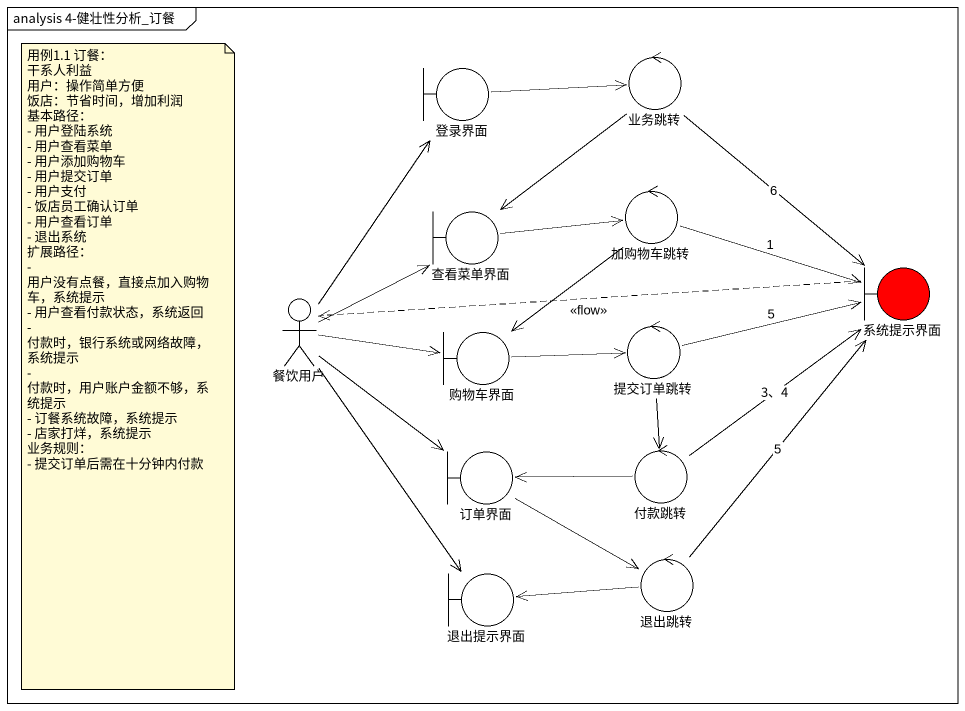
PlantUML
@startuml
mainframe analysis 4-健壮性分析_订餐
boundary 登录界面
control 业务跳转
boundary 查看菜单界面
control 加购物车跳转
boundary 系统提示界面 #FF0000
actor 餐饮用户
boundary 购物车界面
control 提交订单跳转
boundary 订单界面
control 付款跳转
control 退出跳转
boundary 退出提示界面
登录界面 -right-> 业务跳转
业务跳转 --> 查看菜单界面
业务跳转 --> 系统提示界面 : 6
查看菜单界面 -right-> 加购物车跳转
加购物车跳转 -right-> 系统提示界面 : 1
加购物车跳转 --> 购物车界面
系统提示界面 .left.> 餐饮用户 : <<flow>>
餐饮用户 -up-> 登录界面
餐饮用户 -up-> 查看菜单界面
餐饮用户 -right-> 购物车界面
餐饮用户 --> 订单界面
餐饮用户 --> 退出提示界面
购物车界面 -right-> 提交订单跳转
提交订单跳转 -right-> 系统提示界面 : 5
提交订单跳转 --> 付款跳转
订单界面 -right-> 退出跳转
付款跳转 -up-> 系统提示界面 : 3、4
付款跳转 -left-> 订单界面
退出跳转 -up-> 系统提示界面 : 5
退出跳转 -left-> 退出提示界面
note as N1
  用例1.1 订餐：
  干系人利益
  用户：操作简单方便
  饭店：节省时间，增加利润
  基本路径：
  - 用户登陆系统
  - 用户查看菜单
  - 用户添加购物车
  - 用户提交订单
  - 用户支付
  - 饭店员工确认订单
  - 用户查看订单
  - 退出系统
  扩展路径：
  - 用户没有点餐，直接点加入购物车，系统提示
  - 用户查看付款状态，系统返回
  - 付款时，银行系统或网络故障，系统提示
  - 付款时，用户账户金额不够，系统提示
  - 订餐系统故障，系统提示
  - 店家打烊，系统提示
  业务规则：
  - 提交订单后需在十分钟内付款
end note
@enduml
